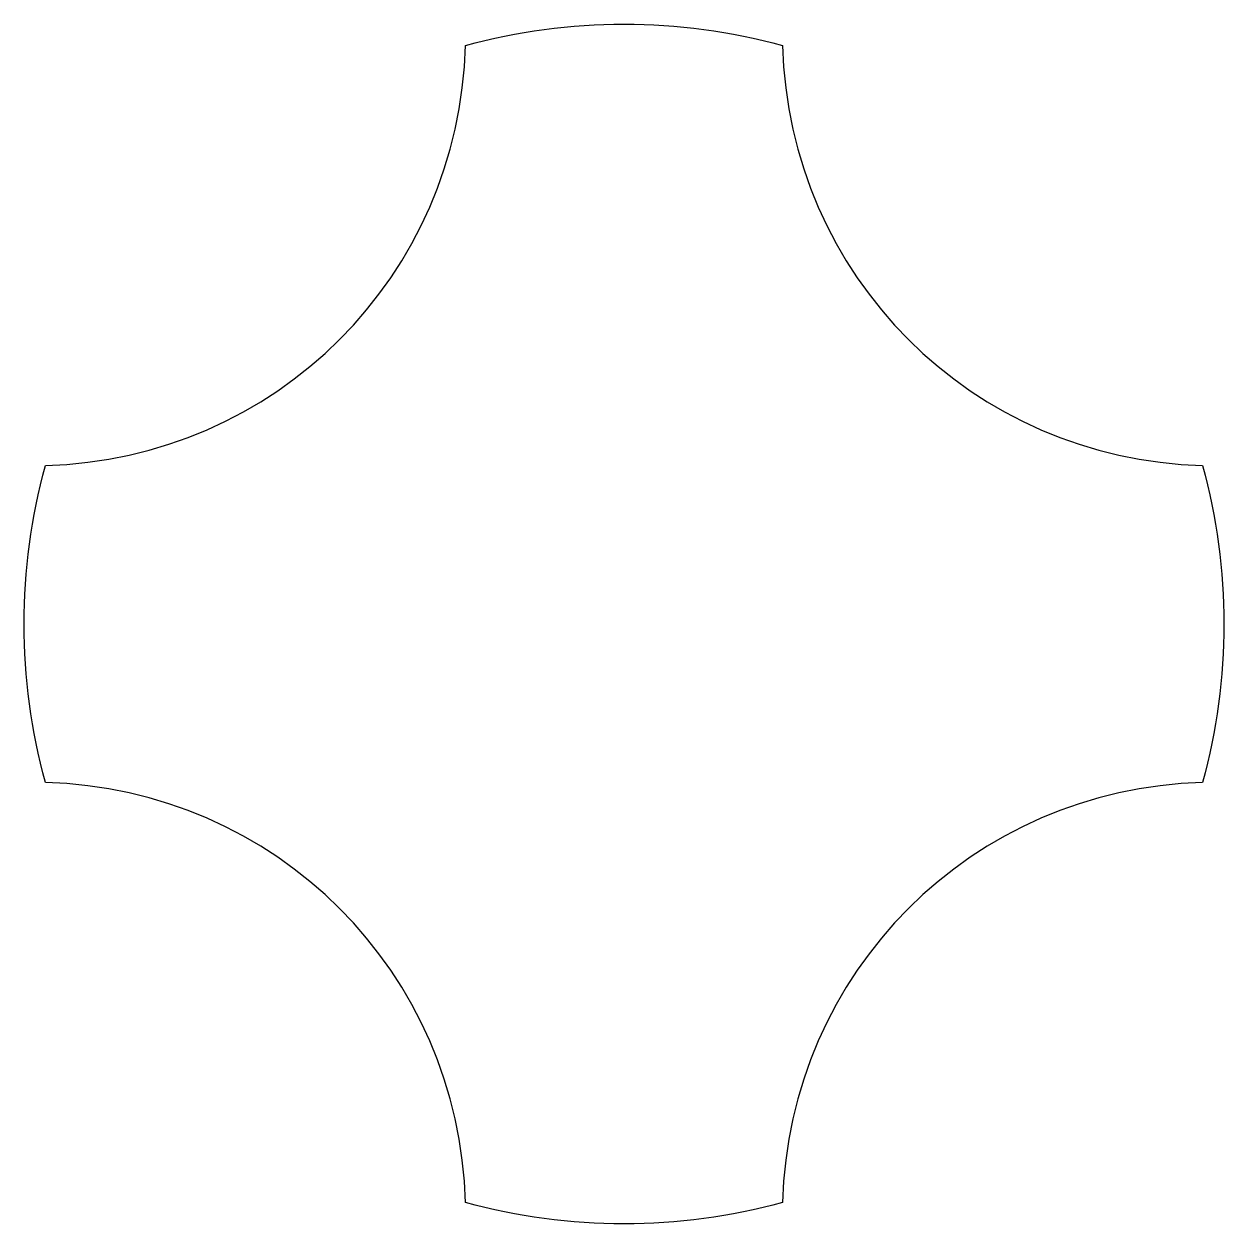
# Model space of a CAD drawing. Header units: millimetres. Extents: x -26.5 to 26.5, y -26.5 to 26.5.
import ezdxf

# ---------------------------------------------------------------- set-up
doc = ezdxf.new("R2010")
doc.units = ezdxf.units.MM
doc.layers.get('0').update_dxf_attribs({"linetype": 'CONTINUOUS'})

msp = doc.modelspace()

# ---------------------------------------------------------------- linework, layer by layer
msp.add_lwpolyline([(-25.557, 7.005, 0.40063), (-7.005, 25.557, -0.134566), (7.005, 25.557, 0.40063), (25.557, 7.005, -0.134566), (25.557, -7.005, 0.40063), (7.005, -25.557, -0.134566), (-7.005, -25.557, 0.40063), (-25.557, -7.005, -0.134566)], format="xyb", close=True)

doc.saveas('drawing.dxf')
